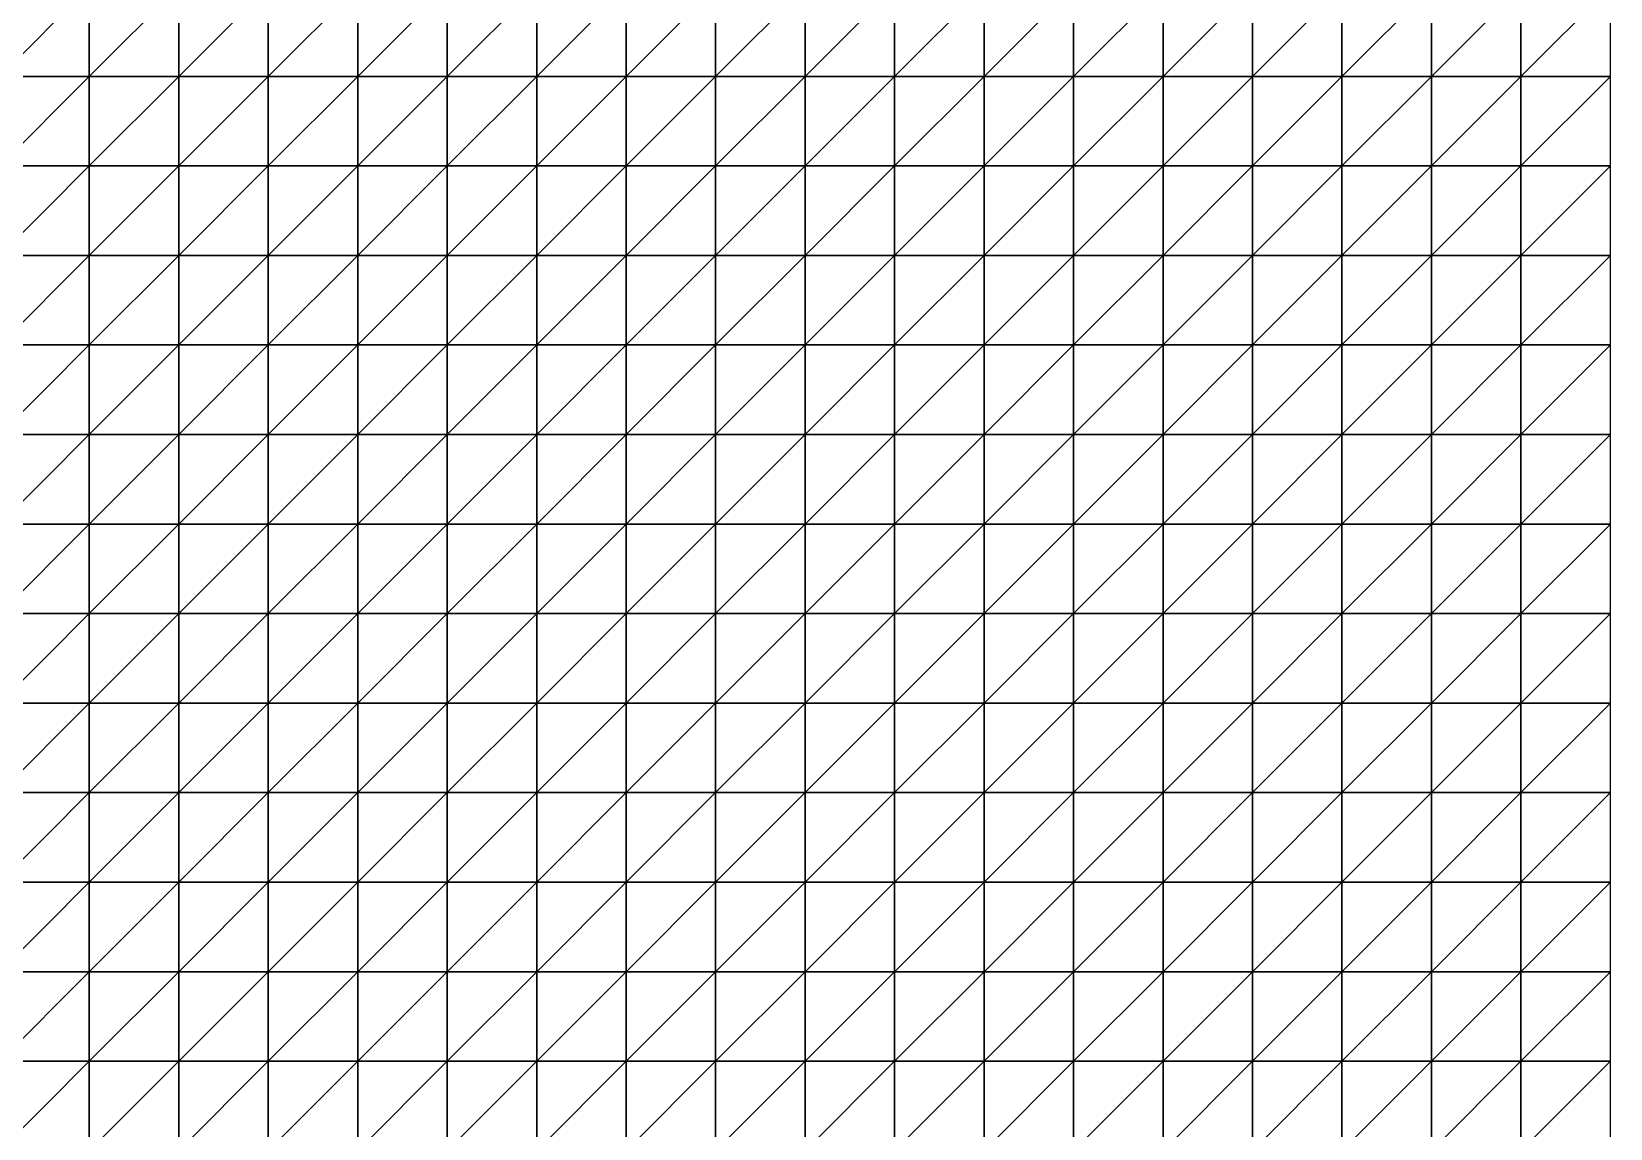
# Model space of a CAD drawing. Extents: x 504700 to 505400, y 9011750 to 9012250.
# Drawn here: x 505223.5 to 505400, y 9011872.5 to 9011995 of the extents above; entities that cross this region are included whole.
import ezdxf

# ---------------------------------------------------------------- set-up
doc = ezdxf.new("R2010")
doc.units = 0

msp = doc.modelspace()

# ---------------------------------------------------------------- linework, layer by layer
at = {"layer": 'TOPO_JUNI'}
for points in [[(505220, 9011990, 341.24), (505230, 9011990, 341.9), (505230, 9012000, 341.72)], [(505220, 9011990, 341.24), (505230, 9012000, 341.72), (505220, 9012000, 341.06)], [(505230, 9011990, 341.9), (505240, 9011990, 342.61), (505240, 9012000, 342.44)], [(505230, 9011990, 341.9), (505240, 9012000, 342.44), (505230, 9012000, 341.72)], [(505240, 9011990, 342.61), (505250, 9011990, 343.34), (505250, 9012000, 343.17)], [(505240, 9011990, 342.61), (505250, 9012000, 343.17), (505240, 9012000, 342.44)], [(505250, 9011990, 343.34), (505260, 9011990, 344.07), (505260, 9012000, 343.89)], [(505250, 9011990, 343.34), (505260, 9012000, 343.89), (505250, 9012000, 343.17)], [(505260, 9011990, 344.07), (505270, 9011990, 344.77), (505270, 9012000, 344.59)], [(505260, 9011990, 344.07), (505270, 9012000, 344.59), (505260, 9012000, 343.89)], [(505270, 9011990, 344.77), (505280, 9011990, 345.4), (505280, 9012000, 345.23)], [(505270, 9011990, 344.77), (505280, 9012000, 345.23), (505270, 9012000, 344.59)], [(505280, 9011990, 345.4), (505290, 9011990, 345.98), (505290, 9012000, 345.8)], [(505280, 9011990, 345.4), (505290, 9012000, 345.8), (505280, 9012000, 345.23)], [(505290, 9011990, 345.98), (505300, 9011990, 346.43), (505300, 9012000, 346.26)], [(505290, 9011990, 345.98), (505300, 9012000, 346.26), (505290, 9012000, 345.8)], [(505300, 9011990, 346.43), (505310, 9011990, 346.8), (505310, 9012000, 346.62)], [(505300, 9011990, 346.43), (505310, 9012000, 346.62), (505300, 9012000, 346.26)], [(505310, 9011990, 346.8), (505320, 9011990, 347.02), (505320, 9012000, 346.84)], [(505310, 9011990, 346.8), (505320, 9012000, 346.84), (505310, 9012000, 346.62)], [(505320, 9011990, 347.02), (505330, 9011990, 347.13), (505330, 9012000, 346.95)], [(505320, 9011990, 347.02), (505330, 9012000, 346.95), (505320, 9012000, 346.84)], [(505330, 9011990, 347.13), (505340, 9011990, 347.09), (505340, 9012000, 346.92)], [(505330, 9011990, 347.13), (505340, 9012000, 346.92), (505330, 9012000, 346.95)], [(505340, 9011990, 347.09), (505350, 9011990, 346.96), (505350, 9012000, 346.79)], [(505340, 9011990, 347.09), (505350, 9012000, 346.79), (505340, 9012000, 346.92)], [(505350, 9011990, 346.96), (505360, 9011990, 346.72), (505360, 9012000, 346.54)], [(505350, 9011990, 346.96), (505360, 9012000, 346.54), (505350, 9012000, 346.79)], [(505360, 9011990, 346.72), (505370, 9011990, 346.4), (505370, 9012000, 346.22)], [(505360, 9011990, 346.72), (505370, 9012000, 346.22), (505360, 9012000, 346.54)], [(505370, 9011990, 346.4), (505380, 9011990, 346.01), (505380, 9012000, 345.84)], [(505370, 9011990, 346.4), (505380, 9012000, 345.84), (505370, 9012000, 346.22)], [(505380, 9011990, 346.01), (505390, 9011990, 345.6), (505390, 9012000, 345.43)], [(505380, 9011990, 346.01), (505390, 9012000, 345.43), (505380, 9012000, 345.84)], [(505390, 9011990, 345.6), (505400, 9011990, 345.18), (505400, 9012000, 345.01)], [(505390, 9011990, 345.6), (505400, 9012000, 345.01), (505390, 9012000, 345.43)], [(505220, 9011980, 341.39), (505230, 9011980, 342.05), (505230, 9011990, 341.9)], [(505220, 9011980, 341.39), (505230, 9011990, 341.9), (505220, 9011990, 341.24)], [(505230, 9011980, 342.05), (505240, 9011980, 342.76), (505240, 9011990, 342.61)], [(505230, 9011980, 342.05), (505240, 9011990, 342.61), (505230, 9011990, 341.9)], [(505240, 9011980, 342.76), (505250, 9011980, 343.49), (505250, 9011990, 343.34)], [(505240, 9011980, 342.76), (505250, 9011990, 343.34), (505240, 9011990, 342.61)], [(505250, 9011980, 343.49), (505260, 9011980, 344.22), (505260, 9011990, 344.07)], [(505250, 9011980, 343.49), (505260, 9011990, 344.07), (505250, 9011990, 343.34)], [(505260, 9011980, 344.22), (505270, 9011980, 344.92), (505270, 9011990, 344.77)], [(505260, 9011980, 344.22), (505270, 9011990, 344.77), (505260, 9011990, 344.07)], [(505270, 9011980, 344.92), (505280, 9011980, 345.56), (505280, 9011990, 345.4)], [(505270, 9011980, 344.92), (505280, 9011990, 345.4), (505270, 9011990, 344.77)], [(505280, 9011980, 345.56), (505290, 9011980, 346.13), (505290, 9011990, 345.98)], [(505280, 9011980, 345.56), (505290, 9011990, 345.98), (505280, 9011990, 345.4)], [(505290, 9011980, 346.13), (505300, 9011980, 346.59), (505300, 9011990, 346.43)], [(505290, 9011980, 346.13), (505300, 9011990, 346.43), (505290, 9011990, 345.98)], [(505300, 9011980, 346.59), (505310, 9011980, 346.95), (505310, 9011990, 346.8)], [(505300, 9011980, 346.59), (505310, 9011990, 346.8), (505300, 9011990, 346.43)], [(505310, 9011980, 346.95), (505320, 9011980, 347.17), (505320, 9011990, 347.02)], [(505310, 9011980, 346.95), (505320, 9011990, 347.02), (505310, 9011990, 346.8)], [(505320, 9011980, 347.17), (505330, 9011980, 347.29), (505330, 9011990, 347.13)], [(505320, 9011980, 347.17), (505330, 9011990, 347.13), (505320, 9011990, 347.02)], [(505330, 9011980, 347.29), (505340, 9011980, 347.25), (505340, 9011990, 347.09)], [(505330, 9011980, 347.29), (505340, 9011990, 347.09), (505330, 9011990, 347.13)], [(505340, 9011980, 347.25), (505350, 9011980, 347.12), (505350, 9011990, 346.96)], [(505340, 9011980, 347.25), (505350, 9011990, 346.96), (505340, 9011990, 347.09)], [(505350, 9011980, 347.12), (505360, 9011980, 346.88), (505360, 9011990, 346.72)], [(505350, 9011980, 347.12), (505360, 9011990, 346.72), (505350, 9011990, 346.96)], [(505360, 9011980, 346.88), (505370, 9011980, 346.56), (505370, 9011990, 346.4)], [(505360, 9011980, 346.88), (505370, 9011990, 346.4), (505360, 9011990, 346.72)], [(505370, 9011980, 346.56), (505380, 9011980, 346.18), (505380, 9011990, 346.01)], [(505370, 9011980, 346.56), (505380, 9011990, 346.01), (505370, 9011990, 346.4)], [(505380, 9011980, 346.18), (505390, 9011980, 345.76), (505390, 9011990, 345.6)], [(505380, 9011980, 346.18), (505390, 9011990, 345.6), (505380, 9011990, 346.01)], [(505390, 9011980, 345.76), (505400, 9011980, 345.34), (505400, 9011990, 345.18)], [(505390, 9011980, 345.76), (505400, 9011990, 345.18), (505390, 9011990, 345.6)], [(505220, 9011970, 341.53), (505230, 9011970, 342.19), (505230, 9011980, 342.05)], [(505220, 9011970, 341.53), (505230, 9011980, 342.05), (505220, 9011980, 341.39)], [(505230, 9011970, 342.19), (505240, 9011970, 342.9), (505240, 9011980, 342.76)], [(505230, 9011970, 342.19), (505240, 9011980, 342.76), (505230, 9011980, 342.05)], [(505240, 9011970, 342.9), (505250, 9011970, 343.63), (505250, 9011980, 343.49)], [(505240, 9011970, 342.9), (505250, 9011980, 343.49), (505240, 9011980, 342.76)], [(505250, 9011970, 343.63), (505260, 9011970, 344.36), (505260, 9011980, 344.22)], [(505250, 9011970, 343.63), (505260, 9011980, 344.22), (505250, 9011980, 343.49)], [(505260, 9011970, 344.36), (505270, 9011970, 345.06), (505270, 9011980, 344.92)], [(505260, 9011970, 344.36), (505270, 9011980, 344.92), (505260, 9011980, 344.22)], [(505270, 9011970, 345.06), (505280, 9011970, 345.7), (505280, 9011980, 345.56)], [(505270, 9011970, 345.06), (505280, 9011980, 345.56), (505270, 9011980, 344.92)], [(505280, 9011970, 345.7), (505290, 9011970, 346.27), (505290, 9011980, 346.13)], [(505280, 9011970, 345.7), (505290, 9011980, 346.13), (505280, 9011980, 345.56)], [(505290, 9011970, 346.27), (505300, 9011970, 346.73), (505300, 9011980, 346.59)], [(505290, 9011970, 346.27), (505300, 9011980, 346.59), (505290, 9011980, 346.13)], [(505300, 9011970, 346.73), (505310, 9011970, 347.09), (505310, 9011980, 346.95)], [(505300, 9011970, 346.73), (505310, 9011980, 346.95), (505300, 9011980, 346.59)], [(505310, 9011970, 347.09), (505320, 9011970, 347.32), (505320, 9011980, 347.17)], [(505310, 9011970, 347.09), (505320, 9011980, 347.17), (505310, 9011980, 346.95)], [(505320, 9011970, 347.32), (505330, 9011970, 347.43), (505330, 9011980, 347.29)], [(505320, 9011970, 347.32), (505330, 9011980, 347.29), (505320, 9011980, 347.17)], [(505330, 9011970, 347.43), (505340, 9011970, 347.4), (505340, 9011980, 347.25)], [(505330, 9011970, 347.43), (505340, 9011980, 347.25), (505330, 9011980, 347.29)], [(505340, 9011970, 347.4), (505350, 9011970, 347.27), (505350, 9011980, 347.12)], [(505340, 9011970, 347.4), (505350, 9011980, 347.12), (505340, 9011980, 347.25)], [(505350, 9011970, 347.27), (505360, 9011970, 347.02), (505360, 9011980, 346.88)], [(505350, 9011970, 347.27), (505360, 9011980, 346.88), (505350, 9011980, 347.12)], [(505360, 9011970, 347.02), (505370, 9011970, 346.71), (505370, 9011980, 346.56)], [(505360, 9011970, 347.02), (505370, 9011980, 346.56), (505360, 9011980, 346.88)], [(505370, 9011970, 346.71), (505380, 9011970, 346.33), (505380, 9011980, 346.18)], [(505370, 9011970, 346.71), (505380, 9011980, 346.18), (505370, 9011980, 346.56)], [(505380, 9011970, 346.33), (505390, 9011970, 345.92), (505390, 9011980, 345.76)], [(505380, 9011970, 346.33), (505390, 9011980, 345.76), (505380, 9011980, 346.18)], [(505390, 9011970, 345.92), (505400, 9011970, 345.5), (505400, 9011980, 345.34)], [(505390, 9011970, 345.92), (505400, 9011980, 345.34), (505390, 9011980, 345.76)], [(505220, 9011960, 341.65), (505230, 9011960, 342.31), (505230, 9011970, 342.19)], [(505220, 9011960, 341.65), (505230, 9011970, 342.19), (505220, 9011970, 341.53)], [(505230, 9011960, 342.31), (505240, 9011960, 343.02), (505240, 9011970, 342.9)], [(505230, 9011960, 342.31), (505240, 9011970, 342.9), (505230, 9011970, 342.19)], [(505240, 9011960, 343.02), (505250, 9011960, 343.76), (505250, 9011970, 343.63)], [(505240, 9011960, 343.02), (505250, 9011970, 343.63), (505240, 9011970, 342.9)], [(505250, 9011960, 343.76), (505260, 9011960, 344.48), (505260, 9011970, 344.36)], [(505250, 9011960, 343.76), (505260, 9011970, 344.36), (505250, 9011970, 343.63)], [(505260, 9011960, 344.48), (505270, 9011960, 345.18), (505270, 9011970, 345.06)], [(505260, 9011960, 344.48), (505270, 9011970, 345.06), (505260, 9011970, 344.36)], [(505270, 9011960, 345.18), (505280, 9011960, 345.82), (505280, 9011970, 345.7)], [(505270, 9011960, 345.18), (505280, 9011970, 345.7), (505270, 9011970, 345.06)], [(505280, 9011960, 345.82), (505290, 9011960, 346.4), (505290, 9011970, 346.27)], [(505280, 9011960, 345.82), (505290, 9011970, 346.27), (505280, 9011970, 345.7)], [(505290, 9011960, 346.4), (505300, 9011960, 346.85), (505300, 9011970, 346.73)], [(505290, 9011960, 346.4), (505300, 9011970, 346.73), (505290, 9011970, 346.27)], [(505300, 9011960, 346.85), (505310, 9011960, 347.22), (505310, 9011970, 347.09)], [(505300, 9011960, 346.85), (505310, 9011970, 347.09), (505300, 9011970, 346.73)], [(505310, 9011960, 347.22), (505320, 9011960, 347.44), (505320, 9011970, 347.32)], [(505310, 9011960, 347.22), (505320, 9011970, 347.32), (505310, 9011970, 347.09)], [(505320, 9011960, 347.44), (505330, 9011960, 347.56), (505330, 9011970, 347.43)], [(505320, 9011960, 347.44), (505330, 9011970, 347.43), (505320, 9011970, 347.32)], [(505330, 9011960, 347.56), (505340, 9011960, 347.53), (505340, 9011970, 347.4)], [(505330, 9011960, 347.56), (505340, 9011970, 347.4), (505330, 9011970, 347.43)], [(505340, 9011960, 347.53), (505350, 9011960, 347.4), (505350, 9011970, 347.27)], [(505340, 9011960, 347.53), (505350, 9011970, 347.27), (505340, 9011970, 347.4)], [(505350, 9011960, 347.4), (505360, 9011960, 347.16), (505360, 9011970, 347.02)], [(505350, 9011960, 347.4), (505360, 9011970, 347.02), (505350, 9011970, 347.27)], [(505360, 9011960, 347.16), (505370, 9011960, 346.85), (505370, 9011970, 346.71)], [(505360, 9011960, 347.16), (505370, 9011970, 346.71), (505360, 9011970, 347.02)], [(505370, 9011960, 346.85), (505380, 9011960, 346.47), (505380, 9011970, 346.33)], [(505370, 9011960, 346.85), (505380, 9011970, 346.33), (505370, 9011970, 346.71)], [(505380, 9011960, 346.47), (505390, 9011960, 346.06), (505390, 9011970, 345.92)], [(505380, 9011960, 346.47), (505390, 9011970, 345.92), (505380, 9011970, 346.33)], [(505390, 9011960, 346.06), (505400, 9011960, 345.65), (505400, 9011970, 345.5)], [(505390, 9011960, 346.06), (505400, 9011970, 345.5), (505390, 9011970, 345.92)], [(505220, 9011950, 341.76), (505230, 9011950, 342.42), (505230, 9011960, 342.31)], [(505220, 9011950, 341.76), (505230, 9011960, 342.31), (505220, 9011960, 341.65)], [(505230, 9011950, 342.42), (505240, 9011950, 343.13), (505240, 9011960, 343.02)], [(505230, 9011950, 342.42), (505240, 9011960, 343.02), (505230, 9011960, 342.31)], [(505240, 9011950, 343.13), (505250, 9011950, 343.86), (505250, 9011960, 343.76)], [(505240, 9011950, 343.13), (505250, 9011960, 343.76), (505240, 9011960, 343.02)], [(505250, 9011950, 343.86), (505260, 9011950, 344.59), (505260, 9011960, 344.48)], [(505250, 9011950, 343.86), (505260, 9011960, 344.48), (505250, 9011960, 343.76)], [(505260, 9011950, 344.59), (505270, 9011950, 345.29), (505270, 9011960, 345.18)], [(505260, 9011950, 344.59), (505270, 9011960, 345.18), (505260, 9011960, 344.48)], [(505270, 9011950, 345.29), (505280, 9011950, 345.93), (505280, 9011960, 345.82)], [(505270, 9011950, 345.29), (505280, 9011960, 345.82), (505270, 9011960, 345.18)], [(505280, 9011950, 345.93), (505290, 9011950, 346.5), (505290, 9011960, 346.4)], [(505280, 9011950, 345.93), (505290, 9011960, 346.4), (505280, 9011960, 345.82)], [(505290, 9011950, 346.5), (505300, 9011950, 346.96), (505300, 9011960, 346.85)], [(505290, 9011950, 346.5), (505300, 9011960, 346.85), (505290, 9011960, 346.4)], [(505300, 9011950, 346.96), (505310, 9011950, 347.33), (505310, 9011960, 347.22)], [(505300, 9011950, 346.96), (505310, 9011960, 347.22), (505300, 9011960, 346.85)], [(505310, 9011950, 347.33), (505320, 9011950, 347.56), (505320, 9011960, 347.44)], [(505310, 9011950, 347.33), (505320, 9011960, 347.44), (505310, 9011960, 347.22)], [(505320, 9011950, 347.56), (505330, 9011950, 347.67), (505330, 9011960, 347.56)], [(505320, 9011950, 347.56), (505330, 9011960, 347.56), (505320, 9011960, 347.44)], [(505330, 9011950, 347.67), (505340, 9011950, 347.65), (505340, 9011960, 347.53)], [(505330, 9011950, 347.67), (505340, 9011960, 347.53), (505330, 9011960, 347.56)], [(505340, 9011950, 347.65), (505350, 9011950, 347.52), (505350, 9011960, 347.4)], [(505340, 9011950, 347.65), (505350, 9011960, 347.4), (505340, 9011960, 347.53)], [(505350, 9011950, 347.52), (505360, 9011950, 347.28), (505360, 9011960, 347.16)], [(505350, 9011950, 347.52), (505360, 9011960, 347.16), (505350, 9011960, 347.4)], [(505360, 9011950, 347.28), (505370, 9011950, 346.97), (505370, 9011960, 346.85)], [(505360, 9011950, 347.28), (505370, 9011960, 346.85), (505360, 9011960, 347.16)], [(505370, 9011950, 346.97), (505380, 9011950, 346.6), (505380, 9011960, 346.47)], [(505370, 9011950, 346.97), (505380, 9011960, 346.47), (505370, 9011960, 346.85)], [(505380, 9011950, 346.6), (505390, 9011950, 346.19), (505390, 9011960, 346.06)], [(505380, 9011950, 346.6), (505390, 9011960, 346.06), (505380, 9011960, 346.47)], [(505390, 9011950, 346.19), (505400, 9011950, 345.78), (505400, 9011960, 345.65)], [(505390, 9011950, 346.19), (505400, 9011960, 345.65), (505390, 9011960, 346.06)], [(505220, 9011940, 341.85), (505230, 9011940, 342.51), (505230, 9011950, 342.42)], [(505220, 9011940, 341.85), (505230, 9011950, 342.42), (505220, 9011950, 341.76)], [(505230, 9011940, 342.51), (505240, 9011940, 343.22), (505240, 9011950, 343.13)], [(505230, 9011940, 342.51), (505240, 9011950, 343.13), (505230, 9011950, 342.42)], [(505240, 9011940, 343.22), (505250, 9011940, 343.95), (505250, 9011950, 343.86)], [(505240, 9011940, 343.22), (505250, 9011950, 343.86), (505240, 9011950, 343.13)], [(505250, 9011940, 343.95), (505260, 9011940, 344.68), (505260, 9011950, 344.59)], [(505250, 9011940, 343.95), (505260, 9011950, 344.59), (505250, 9011950, 343.86)], [(505260, 9011940, 344.68), (505270, 9011940, 345.38), (505270, 9011950, 345.29)], [(505260, 9011940, 344.68), (505270, 9011950, 345.29), (505260, 9011950, 344.59)], [(505270, 9011940, 345.38), (505280, 9011940, 346.02), (505280, 9011950, 345.93)], [(505270, 9011940, 345.38), (505280, 9011950, 345.93), (505270, 9011950, 345.29)], [(505280, 9011940, 346.02), (505290, 9011940, 346.6), (505290, 9011950, 346.5)], [(505280, 9011940, 346.02), (505290, 9011950, 346.5), (505280, 9011950, 345.93)], [(505290, 9011940, 346.6), (505300, 9011940, 347.06), (505300, 9011950, 346.96)], [(505290, 9011940, 346.6), (505300, 9011950, 346.96), (505290, 9011950, 346.5)], [(505300, 9011940, 347.06), (505310, 9011940, 347.43), (505310, 9011950, 347.33)], [(505300, 9011940, 347.06), (505310, 9011950, 347.33), (505300, 9011950, 346.96)], [(505310, 9011940, 347.43), (505320, 9011940, 347.65), (505320, 9011950, 347.56)], [(505310, 9011940, 347.43), (505320, 9011950, 347.56), (505310, 9011950, 347.33)], [(505320, 9011940, 347.65), (505330, 9011940, 347.77), (505330, 9011950, 347.67)], [(505320, 9011940, 347.65), (505330, 9011950, 347.67), (505320, 9011950, 347.56)], [(505330, 9011940, 347.77), (505340, 9011940, 347.75), (505340, 9011950, 347.65)], [(505330, 9011940, 347.77), (505340, 9011950, 347.65), (505330, 9011950, 347.67)], [(505340, 9011940, 347.75), (505350, 9011940, 347.63), (505350, 9011950, 347.52)], [(505340, 9011940, 347.75), (505350, 9011950, 347.52), (505340, 9011950, 347.65)], [(505350, 9011940, 347.63), (505360, 9011940, 347.39), (505360, 9011950, 347.28)], [(505350, 9011940, 347.63), (505360, 9011950, 347.28), (505350, 9011950, 347.52)], [(505360, 9011940, 347.39), (505370, 9011940, 347.09), (505370, 9011950, 346.97)], [(505360, 9011940, 347.39), (505370, 9011950, 346.97), (505360, 9011950, 347.28)], [(505370, 9011940, 347.09), (505380, 9011940, 346.71), (505380, 9011950, 346.6)], [(505370, 9011940, 347.09), (505380, 9011950, 346.6), (505370, 9011950, 346.97)], [(505380, 9011940, 346.71), (505390, 9011940, 346.31), (505390, 9011950, 346.19)], [(505380, 9011940, 346.71), (505390, 9011950, 346.19), (505380, 9011950, 346.6)], [(505390, 9011940, 346.31), (505400, 9011940, 345.91), (505400, 9011950, 345.78)], [(505390, 9011940, 346.31), (505400, 9011950, 345.78), (505390, 9011950, 346.19)], [(505220, 9011930, 341.93), (505230, 9011930, 342.59), (505230, 9011940, 342.51)], [(505220, 9011930, 341.93), (505230, 9011940, 342.51), (505220, 9011940, 341.85)], [(505230, 9011930, 342.59), (505240, 9011930, 343.3), (505240, 9011940, 343.22)], [(505230, 9011930, 342.59), (505240, 9011940, 343.22), (505230, 9011940, 342.51)], [(505240, 9011930, 343.3), (505250, 9011930, 344.02), (505250, 9011940, 343.95)], [(505240, 9011930, 343.3), (505250, 9011940, 343.95), (505240, 9011940, 343.22)], [(505250, 9011930, 344.02), (505260, 9011930, 344.75), (505260, 9011940, 344.68)], [(505250, 9011930, 344.02), (505260, 9011940, 344.68), (505250, 9011940, 343.95)], [(505260, 9011930, 344.75), (505270, 9011930, 345.45), (505270, 9011940, 345.38)], [(505260, 9011930, 344.75), (505270, 9011940, 345.38), (505260, 9011940, 344.68)], [(505270, 9011930, 345.45), (505280, 9011930, 346.1), (505280, 9011940, 346.02)], [(505270, 9011930, 345.45), (505280, 9011940, 346.02), (505270, 9011940, 345.38)], [(505280, 9011930, 346.1), (505290, 9011930, 346.67), (505290, 9011940, 346.6)], [(505280, 9011930, 346.1), (505290, 9011940, 346.6), (505280, 9011940, 346.02)], [(505290, 9011930, 346.67), (505300, 9011930, 347.14), (505300, 9011940, 347.06)], [(505290, 9011930, 346.67), (505300, 9011940, 347.06), (505290, 9011940, 346.6)], [(505300, 9011930, 347.14), (505310, 9011930, 347.51), (505310, 9011940, 347.43)], [(505300, 9011930, 347.14), (505310, 9011940, 347.43), (505300, 9011940, 347.06)], [(505310, 9011930, 347.51), (505320, 9011930, 347.74), (505320, 9011940, 347.65)], [(505310, 9011930, 347.51), (505320, 9011940, 347.65), (505310, 9011940, 347.43)], [(505320, 9011930, 347.74), (505330, 9011930, 347.86), (505330, 9011940, 347.77)], [(505320, 9011930, 347.74), (505330, 9011940, 347.77), (505320, 9011940, 347.65)], [(505330, 9011930, 347.86), (505340, 9011930, 347.84), (505340, 9011940, 347.75)], [(505330, 9011930, 347.86), (505340, 9011940, 347.75), (505330, 9011940, 347.77)], [(505340, 9011930, 347.84), (505350, 9011930, 347.72), (505350, 9011940, 347.63)], [(505340, 9011930, 347.84), (505350, 9011940, 347.63), (505340, 9011940, 347.75)], [(505350, 9011930, 347.72), (505360, 9011930, 347.49), (505360, 9011940, 347.39)], [(505350, 9011930, 347.72), (505360, 9011940, 347.39), (505350, 9011940, 347.63)], [(505360, 9011930, 347.49), (505370, 9011930, 347.19), (505370, 9011940, 347.09)], [(505360, 9011930, 347.49), (505370, 9011940, 347.09), (505360, 9011940, 347.39)], [(505370, 9011930, 347.19), (505380, 9011930, 346.82), (505380, 9011940, 346.71)], [(505370, 9011930, 347.19), (505380, 9011940, 346.71), (505370, 9011940, 347.09)], [(505380, 9011930, 346.82), (505390, 9011930, 346.43), (505390, 9011940, 346.31)], [(505380, 9011930, 346.82), (505390, 9011940, 346.31), (505380, 9011940, 346.71)], [(505390, 9011930, 346.43), (505400, 9011930, 346.02), (505400, 9011940, 345.91)], [(505390, 9011930, 346.43), (505400, 9011940, 345.91), (505390, 9011940, 346.31)], [(505220, 9011920, 341.99), (505230, 9011920, 342.64), (505230, 9011930, 342.59)], [(505220, 9011920, 341.99), (505230, 9011930, 342.59), (505220, 9011930, 341.93)], [(505230, 9011920, 342.64), (505240, 9011920, 343.35), (505240, 9011930, 343.3)], [(505230, 9011920, 342.64), (505240, 9011930, 343.3), (505230, 9011930, 342.59)], [(505240, 9011920, 343.35), (505250, 9011920, 344.08), (505250, 9011930, 344.02)], [(505240, 9011920, 343.35), (505250, 9011930, 344.02), (505240, 9011930, 343.3)], [(505250, 9011920, 344.08), (505260, 9011920, 344.81), (505260, 9011930, 344.75)], [(505250, 9011920, 344.08), (505260, 9011930, 344.75), (505250, 9011930, 344.02)], [(505260, 9011920, 344.81), (505270, 9011920, 345.51), (505270, 9011930, 345.45)], [(505260, 9011920, 344.81), (505270, 9011930, 345.45), (505260, 9011930, 344.75)], [(505270, 9011920, 345.51), (505280, 9011920, 346.16), (505280, 9011930, 346.1)], [(505270, 9011920, 345.51), (505280, 9011930, 346.1), (505270, 9011930, 345.45)], [(505280, 9011920, 346.16), (505290, 9011920, 346.74), (505290, 9011930, 346.67)], [(505280, 9011920, 346.16), (505290, 9011930, 346.67), (505280, 9011930, 346.1)], [(505290, 9011920, 346.74), (505300, 9011920, 347.2), (505300, 9011930, 347.14)], [(505290, 9011920, 346.74), (505300, 9011930, 347.14), (505290, 9011930, 346.67)], [(505300, 9011920, 347.2), (505310, 9011920, 347.57), (505310, 9011930, 347.51)], [(505300, 9011920, 347.2), (505310, 9011930, 347.51), (505300, 9011930, 347.14)], [(505310, 9011920, 347.57), (505320, 9011920, 347.81), (505320, 9011930, 347.74)], [(505310, 9011920, 347.57), (505320, 9011930, 347.74), (505310, 9011930, 347.51)], [(505320, 9011920, 347.81), (505330, 9011920, 347.93), (505330, 9011930, 347.86)], [(505320, 9011920, 347.81), (505330, 9011930, 347.86), (505320, 9011930, 347.74)], [(505330, 9011920, 347.93), (505340, 9011920, 347.92), (505340, 9011930, 347.84)], [(505330, 9011920, 347.93), (505340, 9011930, 347.84), (505330, 9011930, 347.86)], [(505340, 9011920, 347.92), (505350, 9011920, 347.8), (505350, 9011930, 347.72)], [(505340, 9011920, 347.92), (505350, 9011930, 347.72), (505340, 9011930, 347.84)], [(505350, 9011920, 347.8), (505360, 9011920, 347.57), (505360, 9011930, 347.49)], [(505350, 9011920, 347.8), (505360, 9011930, 347.49), (505350, 9011930, 347.72)], [(505360, 9011920, 347.57), (505370, 9011920, 347.28), (505370, 9011930, 347.19)], [(505360, 9011920, 347.57), (505370, 9011930, 347.19), (505360, 9011930, 347.49)], [(505370, 9011920, 347.28), (505380, 9011920, 346.92), (505380, 9011930, 346.82)], [(505370, 9011920, 347.28), (505380, 9011930, 346.82), (505370, 9011930, 347.19)], [(505380, 9011920, 346.92), (505390, 9011920, 346.53), (505390, 9011930, 346.43)], [(505380, 9011920, 346.92), (505390, 9011930, 346.43), (505380, 9011930, 346.82)], [(505390, 9011920, 346.53), (505400, 9011920, 346.13), (505400, 9011930, 346.02)], [(505390, 9011920, 346.53), (505400, 9011930, 346.02), (505390, 9011930, 346.43)], [(505220, 9011910, 342.03), (505230, 9011910, 342.69), (505230, 9011920, 342.64)], [(505220, 9011910, 342.03), (505230, 9011920, 342.64), (505220, 9011920, 341.99)], [(505230, 9011910, 342.69), (505240, 9011910, 343.4), (505240, 9011920, 343.35)], [(505230, 9011910, 342.69), (505240, 9011920, 343.35), (505230, 9011920, 342.64)], [(505240, 9011910, 343.4), (505250, 9011910, 344.13), (505250, 9011920, 344.08)], [(505240, 9011910, 343.4), (505250, 9011920, 344.08), (505240, 9011920, 343.35)], [(505250, 9011910, 344.13), (505260, 9011910, 344.85), (505260, 9011920, 344.81)], [(505250, 9011910, 344.13), (505260, 9011920, 344.81), (505250, 9011920, 344.08)], [(505260, 9011910, 344.85), (505270, 9011910, 345.56), (505270, 9011920, 345.51)], [(505260, 9011910, 344.85), (505270, 9011920, 345.51), (505260, 9011920, 344.81)], [(505270, 9011910, 345.56), (505280, 9011910, 346.2), (505280, 9011920, 346.16)], [(505270, 9011910, 345.56), (505280, 9011920, 346.16), (505270, 9011920, 345.51)], [(505280, 9011910, 346.2), (505290, 9011910, 346.78), (505290, 9011920, 346.74)], [(505280, 9011910, 346.2), (505290, 9011920, 346.74), (505280, 9011920, 346.16)], [(505290, 9011910, 346.78), (505300, 9011910, 347.25), (505300, 9011920, 347.2)], [(505290, 9011910, 346.78), (505300, 9011920, 347.2), (505290, 9011920, 346.74)], [(505300, 9011910, 347.25), (505310, 9011910, 347.63), (505310, 9011920, 347.57)], [(505300, 9011910, 347.25), (505310, 9011920, 347.57), (505300, 9011920, 347.2)], [(505310, 9011910, 347.63), (505320, 9011910, 347.86), (505320, 9011920, 347.81)], [(505310, 9011910, 347.63), (505320, 9011920, 347.81), (505310, 9011920, 347.57)], [(505320, 9011910, 347.86), (505330, 9011910, 347.99), (505330, 9011920, 347.93)], [(505320, 9011910, 347.86), (505330, 9011920, 347.93), (505320, 9011920, 347.81)], [(505330, 9011910, 347.99), (505340, 9011910, 347.98), (505340, 9011920, 347.92)], [(505330, 9011910, 347.99), (505340, 9011920, 347.92), (505330, 9011920, 347.93)], [(505340, 9011910, 347.98), (505350, 9011910, 347.87), (505350, 9011920, 347.8)], [(505340, 9011910, 347.98), (505350, 9011920, 347.8), (505340, 9011920, 347.92)], [(505350, 9011910, 347.87), (505360, 9011910, 347.65), (505360, 9011920, 347.57)], [(505350, 9011910, 347.87), (505360, 9011920, 347.57), (505350, 9011920, 347.8)], [(505360, 9011910, 347.65), (505370, 9011910, 347.36), (505370, 9011920, 347.28)], [(505360, 9011910, 347.65), (505370, 9011920, 347.28), (505360, 9011920, 347.57)], [(505370, 9011910, 347.36), (505380, 9011910, 347), (505380, 9011920, 346.92)], [(505370, 9011910, 347.36), (505380, 9011920, 346.92), (505370, 9011920, 347.28)], [(505380, 9011910, 347), (505390, 9011910, 346.62), (505390, 9011920, 346.53)], [(505380, 9011910, 347), (505390, 9011920, 346.53), (505380, 9011920, 346.92)], [(505390, 9011910, 346.62), (505400, 9011910, 346.23), (505400, 9011920, 346.13)], [(505390, 9011910, 346.62), (505400, 9011920, 346.13), (505390, 9011920, 346.53)], [(505220, 9011900, 342.06), (505230, 9011900, 342.72), (505230, 9011910, 342.69)], [(505220, 9011900, 342.06), (505230, 9011910, 342.69), (505220, 9011910, 342.03)], [(505230, 9011900, 342.72), (505240, 9011900, 343.43), (505240, 9011910, 343.4)], [(505230, 9011900, 342.72), (505240, 9011910, 343.4), (505230, 9011910, 342.69)], [(505240, 9011900, 343.43), (505250, 9011900, 344.15), (505250, 9011910, 344.13)], [(505240, 9011900, 343.43), (505250, 9011910, 344.13), (505240, 9011910, 343.4)], [(505250, 9011900, 344.15), (505260, 9011900, 344.88), (505260, 9011910, 344.85)], [(505250, 9011900, 344.15), (505260, 9011910, 344.85), (505250, 9011910, 344.13)], [(505260, 9011900, 344.88), (505270, 9011900, 345.59), (505270, 9011910, 345.56)], [(505260, 9011900, 344.88), (505270, 9011910, 345.56), (505260, 9011910, 344.85)], [(505270, 9011900, 345.59), (505280, 9011900, 346.23), (505280, 9011910, 346.2)], [(505270, 9011900, 345.59), (505280, 9011910, 346.2), (505270, 9011910, 345.56)], [(505280, 9011900, 346.23), (505290, 9011900, 346.82), (505290, 9011910, 346.78)], [(505280, 9011900, 346.23), (505290, 9011910, 346.78), (505280, 9011910, 346.2)], [(505290, 9011900, 346.82), (505300, 9011900, 347.29), (505300, 9011910, 347.25)], [(505290, 9011900, 346.82), (505300, 9011910, 347.25), (505290, 9011910, 346.78)], [(505300, 9011900, 347.29), (505310, 9011900, 347.67), (505310, 9011910, 347.63)], [(505300, 9011900, 347.29), (505310, 9011910, 347.63), (505300, 9011910, 347.25)], [(505310, 9011900, 347.67), (505320, 9011900, 347.9), (505320, 9011910, 347.86)], [(505310, 9011900, 347.67), (505320, 9011910, 347.86), (505310, 9011910, 347.63)], [(505320, 9011900, 347.9), (505330, 9011900, 348.04), (505330, 9011910, 347.99)], [(505320, 9011900, 347.9), (505330, 9011910, 347.99), (505320, 9011910, 347.86)], [(505330, 9011900, 348.04), (505340, 9011900, 348.03), (505340, 9011910, 347.98)], [(505330, 9011900, 348.04), (505340, 9011910, 347.98), (505330, 9011910, 347.99)], [(505340, 9011900, 348.03), (505350, 9011900, 347.93), (505350, 9011910, 347.87)], [(505340, 9011900, 348.03), (505350, 9011910, 347.87), (505340, 9011910, 347.98)], [(505350, 9011900, 347.93), (505360, 9011900, 347.71), (505360, 9011910, 347.65)], [(505350, 9011900, 347.93), (505360, 9011910, 347.65), (505350, 9011910, 347.87)], [(505360, 9011900, 347.71), (505370, 9011900, 347.43), (505370, 9011910, 347.36)], [(505360, 9011900, 347.71), (505370, 9011910, 347.36), (505360, 9011910, 347.65)], [(505370, 9011900, 347.43), (505380, 9011900, 347.07), (505380, 9011910, 347)], [(505370, 9011900, 347.43), (505380, 9011910, 347), (505370, 9011910, 347.36)], [(505380, 9011900, 347.07), (505390, 9011900, 346.7), (505390, 9011910, 346.62)], [(505380, 9011900, 347.07), (505390, 9011910, 346.62), (505380, 9011910, 347)], [(505390, 9011900, 346.7), (505400, 9011900, 346.32), (505400, 9011910, 346.23)], [(505390, 9011900, 346.7), (505400, 9011910, 346.23), (505390, 9011910, 346.62)], [(505220, 9011890, 342.08), (505230, 9011890, 342.74), (505230, 9011900, 342.72)], [(505220, 9011890, 342.08), (505230, 9011900, 342.72), (505220, 9011900, 342.06)], [(505230, 9011890, 342.74), (505240, 9011890, 343.44), (505240, 9011900, 343.43)], [(505230, 9011890, 342.74), (505240, 9011900, 343.43), (505230, 9011900, 342.72)], [(505240, 9011890, 343.44), (505250, 9011890, 344.17), (505250, 9011900, 344.15)], [(505240, 9011890, 343.44), (505250, 9011900, 344.15), (505240, 9011900, 343.43)], [(505250, 9011890, 344.17), (505260, 9011890, 344.9), (505260, 9011900, 344.88)], [(505250, 9011890, 344.17), (505260, 9011900, 344.88), (505250, 9011900, 344.15)], [(505260, 9011890, 344.9), (505270, 9011890, 345.6), (505270, 9011900, 345.59)], [(505260, 9011890, 344.9), (505270, 9011900, 345.59), (505260, 9011900, 344.88)], [(505270, 9011890, 345.6), (505280, 9011890, 346.25), (505280, 9011900, 346.23)], [(505270, 9011890, 345.6), (505280, 9011900, 346.23), (505270, 9011900, 345.59)], [(505280, 9011890, 346.25), (505290, 9011890, 346.83), (505290, 9011900, 346.82)], [(505280, 9011890, 346.25), (505290, 9011900, 346.82), (505280, 9011900, 346.23)], [(505290, 9011890, 346.83), (505300, 9011890, 347.31), (505300, 9011900, 347.29)], [(505290, 9011890, 346.83), (505300, 9011900, 347.29), (505290, 9011900, 346.82)], [(505300, 9011890, 347.31), (505310, 9011890, 347.69), (505310, 9011900, 347.67)], [(505300, 9011890, 347.31), (505310, 9011900, 347.67), (505300, 9011900, 347.29)], [(505310, 9011890, 347.69), (505320, 9011890, 347.93), (505320, 9011900, 347.9)], [(505310, 9011890, 347.69), (505320, 9011900, 347.9), (505310, 9011900, 347.67)], [(505320, 9011890, 347.93), (505330, 9011890, 348.07), (505330, 9011900, 348.04)], [(505320, 9011890, 347.93), (505330, 9011900, 348.04), (505320, 9011900, 347.9)], [(505330, 9011890, 348.07), (505340, 9011890, 348.07), (505340, 9011900, 348.03)], [(505330, 9011890, 348.07), (505340, 9011900, 348.03), (505330, 9011900, 348.04)], [(505340, 9011890, 348.07), (505350, 9011890, 347.97), (505350, 9011900, 347.93)], [(505340, 9011890, 348.07), (505350, 9011900, 347.93), (505340, 9011900, 348.03)], [(505350, 9011890, 347.97), (505360, 9011890, 347.76), (505360, 9011900, 347.71)], [(505350, 9011890, 347.97), (505360, 9011900, 347.71), (505350, 9011900, 347.93)], [(505360, 9011890, 347.76), (505370, 9011890, 347.48), (505370, 9011900, 347.43)], [(505360, 9011890, 347.76), (505370, 9011900, 347.43), (505360, 9011900, 347.71)], [(505370, 9011890, 347.48), (505380, 9011890, 347.14), (505380, 9011900, 347.07)], [(505370, 9011890, 347.48), (505380, 9011900, 347.07), (505370, 9011900, 347.43)], [(505380, 9011890, 347.14), (505390, 9011890, 346.77), (505390, 9011900, 346.7)], [(505380, 9011890, 347.14), (505390, 9011900, 346.7), (505380, 9011900, 347.07)], [(505390, 9011890, 346.77), (505400, 9011890, 346.4), (505400, 9011900, 346.32)], [(505390, 9011890, 346.77), (505400, 9011900, 346.32), (505390, 9011900, 346.7)], [(505220, 9011880, 342.09), (505230, 9011880, 342.74), (505230, 9011890, 342.74)], [(505220, 9011880, 342.09), (505230, 9011890, 342.74), (505220, 9011890, 342.08)], [(505230, 9011880, 342.74), (505240, 9011880, 343.44), (505240, 9011890, 343.44)], [(505230, 9011880, 342.74), (505240, 9011890, 343.44), (505230, 9011890, 342.74)], [(505240, 9011880, 343.44), (505250, 9011880, 344.17), (505250, 9011890, 344.17)], [(505240, 9011880, 343.44), (505250, 9011890, 344.17), (505240, 9011890, 343.44)], [(505250, 9011880, 344.17), (505260, 9011880, 344.9), (505260, 9011890, 344.9)], [(505250, 9011880, 344.17), (505260, 9011890, 344.9), (505250, 9011890, 344.17)], [(505260, 9011880, 344.9), (505270, 9011880, 345.61), (505270, 9011890, 345.6)], [(505260, 9011880, 344.9), (505270, 9011890, 345.6), (505260, 9011890, 344.9)], [(505270, 9011880, 345.61), (505280, 9011880, 346.25), (505280, 9011890, 346.25)], [(505270, 9011880, 345.61), (505280, 9011890, 346.25), (505270, 9011890, 345.6)], [(505280, 9011880, 346.25), (505290, 9011880, 346.84), (505290, 9011890, 346.83)], [(505280, 9011880, 346.25), (505290, 9011890, 346.83), (505280, 9011890, 346.25)], [(505290, 9011880, 346.84), (505300, 9011880, 347.32), (505300, 9011890, 347.31)], [(505290, 9011880, 346.84), (505300, 9011890, 347.31), (505290, 9011890, 346.83)], [(505300, 9011880, 347.32), (505310, 9011880, 347.7), (505310, 9011890, 347.69)], [(505300, 9011880, 347.32), (505310, 9011890, 347.69), (505300, 9011890, 347.31)], [(505310, 9011880, 347.7), (505320, 9011880, 347.95), (505320, 9011890, 347.93)], [(505310, 9011880, 347.7), (505320, 9011890, 347.93), (505310, 9011890, 347.69)], [(505320, 9011880, 347.95), (505330, 9011880, 348.09), (505330, 9011890, 348.07)], [(505320, 9011880, 347.95), (505330, 9011890, 348.07), (505320, 9011890, 347.93)], [(505330, 9011880, 348.09), (505340, 9011880, 348.1), (505340, 9011890, 348.07)], [(505330, 9011880, 348.09), (505340, 9011890, 348.07), (505330, 9011890, 348.07)], [(505340, 9011880, 348.1), (505350, 9011880, 348.01), (505350, 9011890, 347.97)], [(505340, 9011880, 348.1), (505350, 9011890, 347.97), (505340, 9011890, 348.07)], [(505350, 9011880, 348.01), (505360, 9011880, 347.8), (505360, 9011890, 347.76)], [(505350, 9011880, 348.01), (505360, 9011890, 347.76), (505350, 9011890, 347.97)], [(505360, 9011880, 347.8), (505370, 9011880, 347.53), (505370, 9011890, 347.48)], [(505360, 9011880, 347.8), (505370, 9011890, 347.48), (505360, 9011890, 347.76)], [(505370, 9011880, 347.53), (505380, 9011880, 347.2), (505380, 9011890, 347.14)], [(505370, 9011880, 347.53), (505380, 9011890, 347.14), (505370, 9011890, 347.48)], [(505380, 9011880, 347.2), (505390, 9011880, 346.84), (505390, 9011890, 346.77)], [(505380, 9011880, 347.2), (505390, 9011890, 346.77), (505380, 9011890, 347.14)], [(505390, 9011880, 346.84), (505400, 9011880, 346.47), (505400, 9011890, 346.4)], [(505390, 9011880, 346.84), (505400, 9011890, 346.4), (505390, 9011890, 346.77)], [(505220, 9011870, 342.08), (505230, 9011870, 342.73), (505230, 9011880, 342.74)], [(505220, 9011870, 342.08), (505230, 9011880, 342.74), (505220, 9011880, 342.09)], [(505230, 9011870, 342.73), (505240, 9011870, 343.43), (505240, 9011880, 343.44)], [(505230, 9011870, 342.73), (505240, 9011880, 343.44), (505230, 9011880, 342.74)], [(505240, 9011870, 343.43), (505250, 9011870, 344.16), (505250, 9011880, 344.17)], [(505240, 9011870, 343.43), (505250, 9011880, 344.17), (505240, 9011880, 343.44)], [(505250, 9011870, 344.16), (505260, 9011870, 344.89), (505260, 9011880, 344.9)], [(505250, 9011870, 344.16), (505260, 9011880, 344.9), (505250, 9011880, 344.17)], [(505260, 9011870, 344.89), (505270, 9011870, 345.59), (505270, 9011880, 345.61)], [(505260, 9011870, 344.89), (505270, 9011880, 345.61), (505260, 9011880, 344.9)], [(505270, 9011870, 345.59), (505280, 9011870, 346.24), (505280, 9011880, 346.25)], [(505270, 9011870, 345.59), (505280, 9011880, 346.25), (505270, 9011880, 345.61)], [(505280, 9011870, 346.24), (505290, 9011870, 346.83), (505290, 9011880, 346.84)], [(505280, 9011870, 346.24), (505290, 9011880, 346.84), (505280, 9011880, 346.25)], [(505290, 9011870, 346.83), (505300, 9011870, 347.31), (505300, 9011880, 347.32)], [(505290, 9011870, 346.83), (505300, 9011880, 347.32), (505290, 9011880, 346.84)], [(505300, 9011870, 347.31), (505310, 9011870, 347.7), (505310, 9011880, 347.7)], [(505300, 9011870, 347.31), (505310, 9011880, 347.7), (505300, 9011880, 347.32)], [(505310, 9011870, 347.7), (505320, 9011870, 347.96), (505320, 9011880, 347.95)], [(505310, 9011870, 347.7), (505320, 9011880, 347.95), (505310, 9011880, 347.7)], [(505320, 9011870, 347.96), (505330, 9011870, 348.1), (505330, 9011880, 348.09)], [(505320, 9011870, 347.96), (505330, 9011880, 348.09), (505320, 9011880, 347.95)], [(505330, 9011870, 348.1), (505340, 9011870, 348.11), (505340, 9011880, 348.1)], [(505330, 9011870, 348.1), (505340, 9011880, 348.1), (505330, 9011880, 348.09)], [(505340, 9011870, 348.11), (505350, 9011870, 348.03), (505350, 9011880, 348.01)], [(505340, 9011870, 348.11), (505350, 9011880, 348.01), (505340, 9011880, 348.1)], [(505350, 9011870, 348.03), (505360, 9011870, 347.83), (505360, 9011880, 347.8)], [(505350, 9011870, 348.03), (505360, 9011880, 347.8), (505350, 9011880, 348.01)], [(505360, 9011870, 347.83), (505370, 9011870, 347.57), (505370, 9011880, 347.53)], [(505360, 9011870, 347.83), (505370, 9011880, 347.53), (505360, 9011880, 347.8)], [(505370, 9011870, 347.57), (505380, 9011870, 347.24), (505380, 9011880, 347.2)], [(505370, 9011870, 347.57), (505380, 9011880, 347.2), (505370, 9011880, 347.53)], [(505380, 9011870, 347.24), (505390, 9011870, 346.89), (505390, 9011880, 346.84)], [(505380, 9011870, 347.24), (505390, 9011880, 346.84), (505380, 9011880, 347.2)], [(505390, 9011870, 346.89), (505400, 9011870, 346.54), (505400, 9011880, 346.47)], [(505390, 9011870, 346.89), (505400, 9011880, 346.47), (505390, 9011880, 346.84)]]:
    msp.add_3dface(points, dxfattribs=at)

doc.saveas('drawing.dxf')
